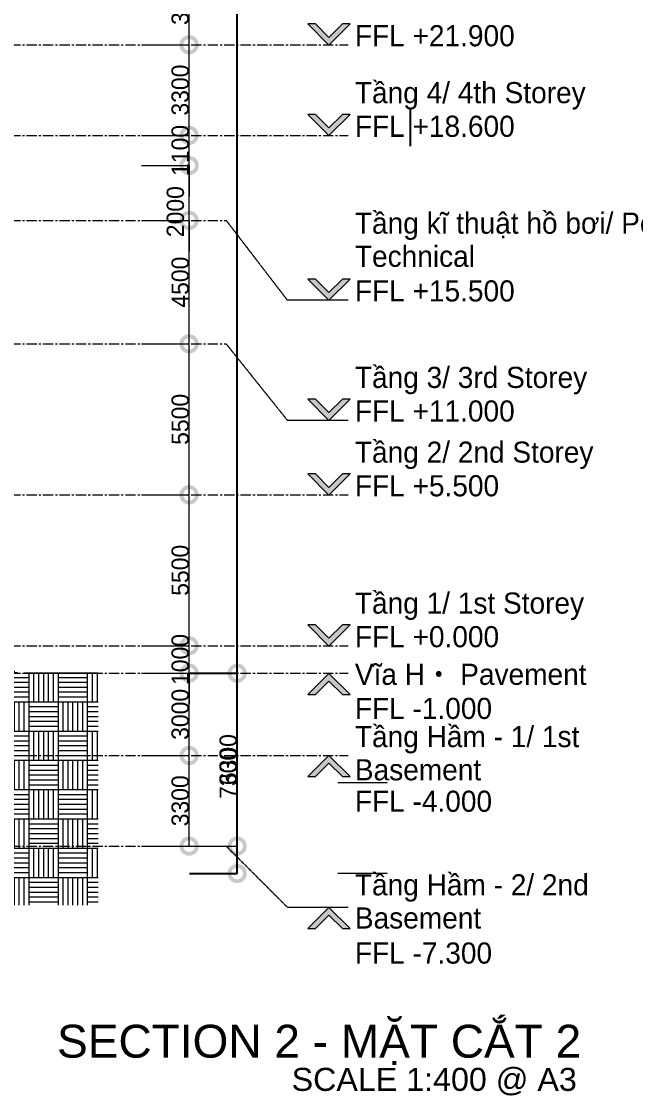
# Model space of a CAD drawing. Header units: millimetres. Extents: x -100356 to 314685, y 446 to 1273965.
# Drawn here: x 136543 to 158910, y 13015 to 52154 of the extents above; entities that cross this region are included whole.
import ezdxf
from ezdxf.xclip import XClip

# ---------------------------------------------------------------- set-up
doc = ezdxf.new("R2010")
doc.units = ezdxf.units.MM
doc.header["$XCLIPFRAME"] = 2
for name, pattern in [('Kume - Hidden Line', [2.2, 1.5, -0.7]), ('section$0$CENTER', [2, 1.25, -0.25, 0.25, -0.25]), ('section$0$Kume - Grid Line', [10.5, 6, -1.25, 2, -1.25])]:
    doc.linetypes.add(name, pattern=pattern)
doc.layers.get('DEFPOINTS').update_dxf_attribs({"lineweight": 13})
for name, color, linetype, lineweight in [('C-_CPRK----_E', 214, 'Kume - Hidden Line', 9), ('C-_CPRK----_H', 214, 'Kume - Hidden Line', 9), ('C-_TOPO----_E', 7, 'Continuous', 9), ('section$0$A-_ANOT----_D', 7, 'Continuous', 5), ('section$0$A-_FLORLEVL_E', 7, 'Continuous', 5), ('section$0$NKC_TRUC', 8, 'section$0$CENTER', 13), ('TEXT', 6, 'Continuous', 20)]:
    doc.layers.add(name, color=color, linetype=linetype, lineweight=lineweight)
for name, color, linetype in [('FIN', 3, 'Continuous'), ('NAM', 3, 'Continuous'), ('STR', 7, 'Continuous')]:
    doc.layers.add(name, color=color, linetype=linetype)
doc.styles.add('section$0$Arial', font='Font - TrueType - Arial.ttf', dxfattribs={"width": 0.95, "height": 770})
doc.styles.add('section$0$Arial_1', font='Font - TrueType - Arial.ttf', dxfattribs={"width": 0.95, "height": 630})
doc.styles.add('VnArial', font='Font - TrueType - Arial.ttf')
doc.dimstyles.new('section$0$A3_-_A4', dxfattribs={"dimscale": 304.8, "dimtxt": 642.763422, "dimasz": 3.674541, "dimexe": 0, "dimexo": 0.0625, "dimgap": 0, "dimtad": 1, "dimdec": 0, "dimzin": 0, "dimdsep": 46, "dimtxsty": 'section$0$Arial_1', "dimblk1": 'section$0$_DotSmall', "dimblk2": 'section$0$_DotSmall', "dimsah": 1, "dimcen": 0.09, "dimazin": 0, "dimtfac": 1, "dimtdec": 4, "dimtix": 1, "dimtmove": 0, "dimatfit": 3, "dimfxl": 5.74147, "dimfxlon": 1, "dimtvp": 1, "dimtolj": 1, "dimtzin": 0, "dimarcsym": 2})
doc.dimstyles.new('section$0$A3_-_A4_1', dxfattribs={"dimscale": 304.8, "dimtxt": 642.763422, "dimasz": 3.674541, "dimexe": 0, "dimexo": 0.0625, "dimgap": 0, "dimtad": 1, "dimdec": 0, "dimzin": 0, "dimdsep": 46, "dimtxsty": 'section$0$Arial_1', "dimblk1": 'section$0$_DotSmall', "dimblk2": 'section$0$_DotSmall', "dimsah": 1, "dimcen": 0.09, "dimazin": 0, "dimtfac": 1, "dimtdec": 4, "dimtix": 1, "dimtmove": 2, "dimatfit": 3, "dimfxl": 5.74147, "dimfxlon": 1, "dimtvp": 1, "dimtolj": 1, "dimtzin": 0, "dimarcsym": 2})

# ---------------------------------------------------------------- blocks, each defined once
blk = doc.blocks.new('Bike Parking Space - Motobike Lot-V11-Section 2')
at = {"layer": 'C-_CPRK----_H'}
for p, q in [((66630, -7800), (66630, -7800)), ((68430, -7800), (66630, -7800)), ((68430, -7800), (68430, -7800))]:
    blk.add_line(p, q, dxfattribs=at)
blk = doc.blocks.new('b')
at = {"layer": 'C-_TOPO----_E'}
h = blk.add_hatch(dxfattribs=at)
h.set_pattern_fill('FP_1', color=15, angle=90, style=0, pattern_type=2)
h.set_pattern_definition([(180, (-48700, -8267), (-1066.8, -1066.8), [1066.8, -1066.8]), (180, (-48700, -8089.2), (-1066.8, -1066.8), [1066.8, -1066.8]), (180, (-48700, -7911.4), (-1066.8, -1066.8), [1066.8, -1066.8]), (180, (-48700, -7733.6), (-1066.8, -1066.8), [1066.8, -1066.8]), (180, (-48700, -7555.8), (-1066.8, -1066.8), [1066.8, -1066.8]), (180, (-48700, -7378), (-1066.8, -1066.8), [1066.8, -1066.8]), (180, (-48700, -7200.2), (-1066.8, -1066.8), [1066.8, -1066.8]), (90, (-49766.8, -8267), (1066.8, 1066.8), [1066.8, -1066.8]), (90, (-49944.6, -8267), (1066.8, 1066.8), [1066.8, -1066.8]), (90, (-50122.4, -8267), (1066.8, 1066.8), [1066.8, -1066.8]), (90, (-50300.2, -8267), (1066.8, 1066.8), [1066.8, -1066.8]), (90, (-50478, -8267), (1066.8, 1066.8), [1066.8, -1066.8]), (90, (-50655.8, -8267), (1066.8, 1066.8), [1066.8, -1066.8]), (90, (-50833.6, -8267), (1066.8, 1066.8), [1066.8, -1066.8])])
h.paths.add_polyline_path([(1150, 50416), (1150, 52288), (-7300, 52288), (-7300, 49398), (-7750, 48586), (1150, 48586)])
at = {"layer": 'C-_TOPO----_E', "lineweight": 18}
for p, q in [((-7300, 50416), (-7300, 52288)), ((-7300, 49600), (-7300, 50416))]:
    blk.add_line(p, q, dxfattribs=at)
at = {"layer": 'C-_TOPO----_E'}
for p, q in [((-7300, 52288), (-7300, 50416)), ((-7300, 50416), (-7300, 49600))]:
    blk.add_line(p, q, dxfattribs=at)
at = {"layer": 'C-_CPRK----_E', "rotation": 90}
for p in [(-11100, -5602), (-7800, -5602)]:
    blk.add_blockref('Bike Parking Space - Motobike Lot-V11-Section 2', p, dxfattribs=at)
blk = doc.blocks.new('f1')
at = {"layer": 'FIN'}
blk.add_line((-18200, 60807, 0), (-19600, 60807, 0), dxfattribs=at)
blk = doc.blocks.new('section$0$Level - Style - 01-878048-Section 2')
at = {"layer": 'section$0$A-_FLORLEVL_E'}
blk.add_hatch(color=256, dxfattribs=at).paths.add_polyline_path([(132232, 760), (131462, -10), (130692, 760), (130974, 760), (131463, 271), (131952, 760)], flags=0)
at = {"layer": 'section$0$A-_FLORLEVL_E', "lineweight": 9}
for p, q in [((130974, 760), (130692, 760)), ((130692, 760), (131462, -10)), ((131463, 271), (130974, 760)), ((131462, -10), (132232, 760)), ((131952, 760), (131463, 271)), ((132232, 760), (131952, 760))]:
    blk.add_line(p, q, dxfattribs=at)
blk = doc.blocks.new('section$0$Level - Style - 03-1190762-Section 2')
at = {"layer": 'section$0$A-_FLORLEVL_E'}
blk.add_hatch(color=256, dxfattribs=at).paths.add_polyline_path([(132232, -1280), (131952, -1280), (131463, -791), (130974, -1280), (130692, -1280), (131462, -510)], flags=0)
at = {"layer": 'section$0$A-_FLORLEVL_E', "lineweight": 9}
for p, q in [((131462, -510), (130692, -1280)), ((132232, -1280), (131462, -510)), ((130974, -1280), (131463, -791)), ((131463, -791), (131952, -1280)), ((130692, -1280), (130974, -1280)), ((131952, -1280), (132232, -1280))]:
    blk.add_line(p, q, dxfattribs=at)
blk = doc.blocks.new('section$0$_DotSmall')
at = {"color": 0, "linetype": 'ByBlock', "const_width": 0.5}
blk.add_lwpolyline([(-0.0625, 0, 1), (0.0625, 0, 1)], format="xyb", close=True, dxfattribs=at)
blk = doc.blocks.new('*D634')
at = {"layer": 'DEFPOINTS', "color": 0, "transparency": 16777216}
for p in [(-7543, -3500), (-5793, -3500), (-7543, -6800)]:
    blk.add_point(p, dxfattribs=at)
at = {"layer": 'section$0$A-_ANOT----_D', "color": 0, "lineweight": -2, "transparency": 16777216}
for p, q in [((-7524, -3500), (-5793, -3500)), ((-5793, -6800), (-5793, -3500)), ((-7524, -6800), (-5793, -6800))]:
    blk.add_line(p, q, dxfattribs=at)
at = {"layer": 'section$0$A-_ANOT----_D', "color": 0, "lineweight": -2, "transparency": 16777216, "xscale": 1120, "yscale": 1120, "zscale": 1120}
for p, rotation in [((-5793, -3500), 90), ((-5793, -6800), 270)]:
    blk.add_blockref('section$0$_DotSmall', p, dxfattribs=dict(at, rotation=rotation))
at = {"layer": 'section$0$A-_ANOT----_D', "color": 0, "transparency": 16777216, "insert": (-6115, -5150), "char_height": 630, "attachment_point": 5, "rotation": 90, "style": 'section$0$Arial_1'}
blk.add_mtext('\\A1;3300', dxfattribs=at)
blk = doc.blocks.new('*D635')
at = {"layer": 'DEFPOINTS', "color": 0, "transparency": 16777216}
for p in [(-7543, -500), (-5793, -500), (-7543, -3500)]:
    blk.add_point(p, dxfattribs=at)
at = {"layer": 'section$0$A-_ANOT----_D', "color": 0, "lineweight": -2, "transparency": 16777216}
for p, q in [((-7524, -500), (-5793, -500)), ((-5793, -3500), (-5793, -500)), ((-7524, -3500), (-5793, -3500))]:
    blk.add_line(p, q, dxfattribs=at)
at = {"layer": 'section$0$A-_ANOT----_D', "color": 0, "lineweight": -2, "transparency": 16777216, "xscale": 1120, "yscale": 1120, "zscale": 1120}
for p, rotation in [((-5793, -500), 90), ((-5793, -3500), 270)]:
    blk.add_blockref('section$0$_DotSmall', p, dxfattribs=dict(at, rotation=rotation))
at = {"layer": 'section$0$A-_ANOT----_D', "color": 0, "transparency": 16777216, "insert": (-6115, -2000), "char_height": 630, "attachment_point": 5, "rotation": 90, "style": 'section$0$Arial_1'}
blk.add_mtext('\\A1;3000', dxfattribs=at)
blk = doc.blocks.new('*D636')
at = {"layer": 'DEFPOINTS', "color": 0, "transparency": 16777216}
for p in [(-7524, 500), (-5793, 500), (-7543, -500)]:
    blk.add_point(p, dxfattribs=at)
at = {"layer": 'section$0$A-_ANOT----_D', "color": 0, "lineweight": -2, "transparency": 16777216}
for p, q in [((-5793, 500), (-5793, 1620)), ((-7505, 500), (-5793, 500)), ((-5793, -500), (-5793, 500)), ((-7524, -500), (-5793, -500)), ((-5793, -500), (-5793, -1620))]:
    blk.add_line(p, q, dxfattribs=at)
at = {"layer": 'section$0$A-_ANOT----_D', "color": 0, "lineweight": -2, "transparency": 16777216, "xscale": 1120, "yscale": 1120, "zscale": 1120}
for p, rotation in [((-5793, 500), 270), ((-5793, -500), 90)]:
    blk.add_blockref('section$0$_DotSmall', p, dxfattribs=dict(at, rotation=rotation))
at = {"layer": 'section$0$A-_ANOT----_D', "color": 0, "transparency": 16777216, "insert": (-6115, 0), "char_height": 630, "attachment_point": 5, "rotation": 90, "style": 'section$0$Arial_1'}
blk.add_mtext('\\A1;1000', dxfattribs=at)
blk = doc.blocks.new('*D637')
at = {"layer": 'DEFPOINTS', "color": 0, "transparency": 16777216}
for p in [(-7543, 6000), (-5793, 6000), (-7543, 500)]:
    blk.add_point(p, dxfattribs=at)
at = {"layer": 'section$0$A-_ANOT----_D', "color": 0, "lineweight": -2, "transparency": 16777216}
for p, q in [((-7524, 6000), (-5793, 6000)), ((-5793, 500), (-5793, 6000)), ((-7524, 500), (-5793, 500))]:
    blk.add_line(p, q, dxfattribs=at)
at = {"layer": 'section$0$A-_ANOT----_D', "color": 0, "lineweight": -2, "transparency": 16777216, "xscale": 1120, "yscale": 1120, "zscale": 1120}
for p, rotation in [((-5793, 6000), 90), ((-5793, 500), 270)]:
    blk.add_blockref('section$0$_DotSmall', p, dxfattribs=dict(at, rotation=rotation))
at = {"layer": 'section$0$A-_ANOT----_D', "color": 0, "transparency": 16777216, "insert": (-6115, 3250), "char_height": 630, "attachment_point": 5, "rotation": 90, "style": 'section$0$Arial_1'}
blk.add_mtext('\\A1;5500', dxfattribs=at)
blk = doc.blocks.new('*D638')
at = {"layer": 'DEFPOINTS', "color": 0, "transparency": 16777216}
for p in [(-7543, 11500), (-5793, 11500), (-7543, 6000)]:
    blk.add_point(p, dxfattribs=at)
at = {"layer": 'section$0$A-_ANOT----_D', "color": 0, "lineweight": -2, "transparency": 16777216}
for p, q in [((-7524, 11500), (-5793, 11500)), ((-5793, 6000), (-5793, 11500)), ((-7524, 6000), (-5793, 6000))]:
    blk.add_line(p, q, dxfattribs=at)
at = {"layer": 'section$0$A-_ANOT----_D', "color": 0, "lineweight": -2, "transparency": 16777216, "xscale": 1120, "yscale": 1120, "zscale": 1120}
for p, rotation in [((-5793, 11500), 90), ((-5793, 6000), 270)]:
    blk.add_blockref('section$0$_DotSmall', p, dxfattribs=dict(at, rotation=rotation))
at = {"layer": 'section$0$A-_ANOT----_D', "color": 0, "transparency": 16777216, "insert": (-6115, 8750), "char_height": 630, "attachment_point": 5, "rotation": 90, "style": 'section$0$Arial_1'}
blk.add_mtext('\\A1;5500', dxfattribs=at)
blk = doc.blocks.new('*D639')
at = {"layer": 'DEFPOINTS', "color": 0, "transparency": 16777216}
for p in [(-7543, 16000), (-5793, 16000), (-7543, 11500)]:
    blk.add_point(p, dxfattribs=at)
at = {"layer": 'section$0$A-_ANOT----_D', "color": 0, "lineweight": -2, "transparency": 16777216}
for p, q in [((-7524, 16000), (-5793, 16000)), ((-5793, 11500), (-5793, 16000)), ((-7524, 11500), (-5793, 11500))]:
    blk.add_line(p, q, dxfattribs=at)
at = {"layer": 'section$0$A-_ANOT----_D', "color": 0, "lineweight": -2, "transparency": 16777216, "xscale": 1120, "yscale": 1120, "zscale": 1120}
for p, rotation in [((-5793, 16000), 90), ((-5793, 11500), 270)]:
    blk.add_blockref('section$0$_DotSmall', p, dxfattribs=dict(at, rotation=rotation))
at = {"layer": 'section$0$A-_ANOT----_D', "color": 0, "transparency": 16777216, "insert": (-6115, 13750), "char_height": 630, "attachment_point": 5, "rotation": 90, "style": 'section$0$Arial_1'}
blk.add_mtext('\\A1;4500', dxfattribs=at)
blk = doc.blocks.new('*D640')
at = {"layer": 'DEFPOINTS', "color": 0, "transparency": 16777216}
for p in [(-7543, 18000), (-5793, 18000), (-7543, 16000)]:
    blk.add_point(p, dxfattribs=at)
at = {"layer": 'section$0$A-_ANOT----_D', "color": 0, "lineweight": -2, "transparency": 16777216}
for p, q in [((-5793, 18000), (-5793, 19120)), ((-7524, 18000), (-5793, 18000)), ((-5793, 16000), (-5793, 18000)), ((-7524, 16000), (-5793, 16000)), ((-5793, 16000), (-5793, 14880))]:
    blk.add_line(p, q, dxfattribs=at)
at = {"layer": 'section$0$A-_ANOT----_D', "color": 0, "lineweight": -2, "transparency": 16777216, "xscale": 1120, "yscale": 1120, "zscale": 1120}
for p, rotation in [((-5793, 18000), 270), ((-5793, 16000), 90)]:
    blk.add_blockref('section$0$_DotSmall', p, dxfattribs=dict(at, rotation=rotation))
at = {"layer": 'section$0$A-_ANOT----_D', "color": 0, "transparency": 16777216, "insert": (-6611, 15389), "char_height": 630, "attachment_point": 1, "rotation": 90, "line_spacing_factor": 0.941778, "style": 'section$0$Arial_1'}
blk.add_mtext('\\A1;2000', dxfattribs=at)
blk = doc.blocks.new('*D641')
at = {"layer": 'DEFPOINTS', "color": 0, "transparency": 16777216}
for p in [(-7543, 19100), (-5793, 19100), (-7543, 18000)]:
    blk.add_point(p, dxfattribs=at)
at = {"layer": 'section$0$A-_ANOT----_D', "color": 0, "lineweight": -2, "transparency": 16777216}
for p, q in [((-5793, 19100), (-5793, 20220)), ((-7524, 19100), (-5793, 19100)), ((-5793, 18000), (-5793, 19100)), ((-7524, 18000), (-5793, 18000)), ((-5793, 18000), (-5793, 16880))]:
    blk.add_line(p, q, dxfattribs=at)
at = {"layer": 'section$0$A-_ANOT----_D', "color": 0, "lineweight": -2, "transparency": 16777216, "xscale": 1120, "yscale": 1120, "zscale": 1120}
for p, rotation in [((-5793, 19100), 270), ((-5793, 18000), 90)]:
    blk.add_blockref('section$0$_DotSmall', p, dxfattribs=dict(at, rotation=rotation))
at = {"layer": 'section$0$A-_ANOT----_D', "color": 0, "transparency": 16777216, "insert": (-6115, 18550), "char_height": 630, "attachment_point": 5, "rotation": 90, "style": 'section$0$Arial_1'}
blk.add_mtext('\\A1;1100', dxfattribs=at)
blk = doc.blocks.new('*D642')
at = {"layer": 'DEFPOINTS', "color": 0, "transparency": 16777216}
for p in [(-7543, 22400), (-5793, 22400), (-7543, 19100)]:
    blk.add_point(p, dxfattribs=at)
at = {"layer": 'section$0$A-_ANOT----_D', "color": 0, "lineweight": -2, "transparency": 16777216}
for p, q in [((-7524, 22400), (-5793, 22400)), ((-5793, 19100), (-5793, 22400)), ((-7524, 19100), (-5793, 19100))]:
    blk.add_line(p, q, dxfattribs=at)
at = {"layer": 'section$0$A-_ANOT----_D', "color": 0, "lineweight": -2, "transparency": 16777216, "xscale": 1120, "yscale": 1120, "zscale": 1120}
for p, rotation in [((-5793, 22400), 90), ((-5793, 19100), 270)]:
    blk.add_blockref('section$0$_DotSmall', p, dxfattribs=dict(at, rotation=rotation))
at = {"layer": 'section$0$A-_ANOT----_D', "color": 0, "transparency": 16777216, "insert": (-6115, 20750), "char_height": 630, "attachment_point": 5, "rotation": 90, "style": 'section$0$Arial_1'}
blk.add_mtext('\\A1;3300', dxfattribs=at)
blk = doc.blocks.new('*D643')
at = {"layer": 'DEFPOINTS', "color": 0, "transparency": 16777216}
for p in [(-7543, 25700), (-5793, 25700), (-7543, 22400)]:
    blk.add_point(p, dxfattribs=at)
at = {"layer": 'section$0$A-_ANOT----_D', "color": 0, "lineweight": -2, "transparency": 16777216}
for p, q in [((-7524, 25700), (-5793, 25700)), ((-5793, 22400), (-5793, 25700)), ((-7524, 22400), (-5793, 22400))]:
    blk.add_line(p, q, dxfattribs=at)
at = {"layer": 'section$0$A-_ANOT----_D', "color": 0, "lineweight": -2, "transparency": 16777216, "xscale": 1120, "yscale": 1120, "zscale": 1120}
for p, rotation in [((-5793, 25700), 90), ((-5793, 22400), 270)]:
    blk.add_blockref('section$0$_DotSmall', p, dxfattribs=dict(at, rotation=rotation))
at = {"layer": 'section$0$A-_ANOT----_D', "color": 0, "transparency": 16777216, "insert": (-6115, 24050), "char_height": 630, "attachment_point": 5, "rotation": 90, "style": 'section$0$Arial_1'}
blk.add_mtext('\\A1;3300', dxfattribs=at)
blk = doc.blocks.new('*D664')
at = {"layer": 'DEFPOINTS', "color": 0, "transparency": 16777216}
for p in [(-5793, -500), (-4043, -500), (-5793, -6800)]:
    blk.add_point(p, dxfattribs=at)
at = {"layer": 'section$0$A-_ANOT----_D', "color": 0, "lineweight": -2, "transparency": 16777216}
for p, q in [((-5774, -500), (-4043, -500)), ((-4043, -6800), (-4043, -500)), ((-5774, -6800), (-4043, -6800))]:
    blk.add_line(p, q, dxfattribs=at)
at = {"layer": 'section$0$A-_ANOT----_D', "color": 0, "lineweight": -2, "transparency": 16777216, "xscale": 1120, "yscale": 1120, "zscale": 1120}
for p, rotation in [((-4043, -500), 90), ((-4043, -6800), 270)]:
    blk.add_blockref('section$0$_DotSmall', p, dxfattribs=dict(at, rotation=rotation))
at = {"layer": 'section$0$A-_ANOT----_D', "color": 0, "transparency": 16777216, "insert": (-4365, -3650), "char_height": 630, "attachment_point": 5, "rotation": 90, "style": 'section$0$Arial_1'}
blk.add_mtext('\\A1;6300', dxfattribs=at)
blk = doc.blocks.new('*D665')
at = {"layer": 'DEFPOINTS', "color": 0, "transparency": 16777216}
for p in [(-5793, 93800), (-4043, 93800), (-5793, -500)]:
    blk.add_point(p, dxfattribs=at)
at = {"layer": 'section$0$A-_ANOT----_D', "color": 0, "lineweight": -2, "transparency": 16777216}
for p, q in [((-5774, 93800), (-4043, 93800)), ((-4043, -500), (-4043, 93800)), ((-5774, -500), (-4043, -500))]:
    blk.add_line(p, q, dxfattribs=at)
at = {"layer": 'section$0$A-_ANOT----_D', "color": 0, "lineweight": -2, "transparency": 16777216, "xscale": 1120, "yscale": 1120, "zscale": 1120}
for p, rotation in [((-4043, 93800), 90), ((-4043, -500), 270)]:
    blk.add_blockref('section$0$_DotSmall', p, dxfattribs=dict(at, rotation=rotation))
at = {"layer": 'section$0$A-_ANOT----_D', "color": 0, "transparency": 16777216, "insert": (-4365, 46650), "char_height": 630, "attachment_point": 5, "rotation": 90, "style": 'section$0$Arial_1'}
blk.add_mtext('\\A1;94300', dxfattribs=at)
blk = doc.blocks.new('*D666')
at = {"layer": 'DEFPOINTS', "color": 0, "transparency": 16777216}
for p in [(-7300, 402), (-7300, -1348), (0, -1348)]:
    blk.add_point(p, dxfattribs=at)
at = {"layer": 'section$0$A-_ANOT----_D', "color": 0, "lineweight": -2, "transparency": 16777216}
for p, q in [((-7300, -1329), (-7300, 402)), ((0, 402), (-7300, 402)), ((0, -1329), (0, 402))]:
    blk.add_line(p, q, dxfattribs=at)
at = {"layer": 'section$0$A-_ANOT----_D', "color": 0, "lineweight": -2, "transparency": 16777216, "xscale": 1120, "yscale": 1120, "zscale": 1120, "rotation": 180}
blk.add_blockref('section$0$_DotSmall', (-7300, 402), dxfattribs=at)
at = {"layer": 'section$0$A-_ANOT----_D', "color": 0, "lineweight": -2, "transparency": 16777216, "xscale": 1120, "yscale": 1120, "zscale": 1120}
blk.add_blockref('section$0$_DotSmall', (0, 402), dxfattribs=at)
at = {"layer": 'section$0$A-_ANOT----_D', "color": 0, "transparency": 16777216, "insert": (-3650, 80), "char_height": 630, "attachment_point": 5, "rotation": 180, "style": 'section$0$Arial_1'}
blk.add_mtext('\\A1;7300', dxfattribs=at)
blk = doc.blocks.new('*D667')
at = {"layer": 'DEFPOINTS', "color": 0, "transparency": 16777216}
for p in [(-101000, 402), (-101000, -1348), (-7300, -1348)]:
    blk.add_point(p, dxfattribs=at)
at = {"layer": 'section$0$A-_ANOT----_D', "color": 0, "lineweight": -2, "transparency": 16777216}
for p, q in [((-101000, -1329), (-101000, 402)), ((-7300, 402), (-101000, 402)), ((-7300, -1329), (-7300, 402))]:
    blk.add_line(p, q, dxfattribs=at)
at = {"layer": 'section$0$A-_ANOT----_D', "color": 0, "lineweight": -2, "transparency": 16777216, "xscale": 1120, "yscale": 1120, "zscale": 1120, "rotation": 180}
blk.add_blockref('section$0$_DotSmall', (-101000, 402), dxfattribs=at)
at = {"layer": 'section$0$A-_ANOT----_D', "color": 0, "lineweight": -2, "transparency": 16777216, "xscale": 1120, "yscale": 1120, "zscale": 1120}
blk.add_blockref('section$0$_DotSmall', (-7300, 402), dxfattribs=at)
at = {"layer": 'section$0$A-_ANOT----_D', "color": 0, "transparency": 16777216, "insert": (-54150, 80), "char_height": 630, "attachment_point": 5, "rotation": 180, "style": 'section$0$Arial_1'}
blk.add_mtext('\\A1;93700', dxfattribs=at)
blk = doc.blocks.new('section$0$grid section')
at = {"layer": 'section$0$A-_FLORLEVL_E', "color": 8, "linetype": 'section$0$Kume - Grid Line', "lineweight": 9}
for p, q in [((-4445, 16000), (-2222.5, 13100.8)), ((-2222.5, 13100.8), (0, 13100.8)), ((-4445, 11500), (-2222.5, 8724.1)), ((-2222.5, 8724.1), (0, 8724.1)), ((-4445, -6800), (-2222.5, -9022.5)), ((-2222.5, -9022.5), (0, -9022.5))]:
    blk.add_line(p, q, dxfattribs=at)
at = {"layer": 'section$0$NKC_TRUC', "ltscale": 300}
for p, q in [((-141943.9, 22400), (0, 22400)), ((-141943.9, 19100), (0, 19100)), ((-141943.9, 16000), (-4445, 16000)), ((-141943.9, 11500), (-4445, 11500)), ((-141943.9, 6000), (0, 6000)), ((-141943.9, 500), (0, 500)), ((-141943.9, -500), (0, -500)), ((-141943.9, -3500), (0, -3500)), ((-141943.9, -6800), (-4445, -6800))]:
    blk.add_line(p, q, dxfattribs=at)
at = {"layer": 'section$0$A-_FLORLEVL_E', "lineweight": 9}
for name, p in [('section$0$Level - Style - 01-878048-Section 2', (-132162.1, 22400)), ('section$0$Level - Style - 01-878048-Section 2', (-132162.1, 19100)), ('section$0$Level - Style - 01-878048-Section 2', (-132162.1, 13100.8)), ('section$0$Level - Style - 01-878048-Section 2', (-132162.1, 8724.1)), ('section$0$Level - Style - 01-878048-Section 2', (-132162.1, 6000)), ('section$0$Level - Style - 01-878048-Section 2', (-132162.1, 500)), ('section$0$Level - Style - 03-1190762-Section 2', (-132162.1, 0)), ('section$0$Level - Style - 03-1190762-Section 2', (-132162.1, -2990.1)), ('section$0$Level - Style - 03-1190762-Section 2', (-132162.1, -8522.5))]:
    blk.add_blockref(name, p, dxfattribs=at)
at = {"layer": 'section$0$A-_FLORLEVL_E', "char_height": 770, "attachment_point": 1, "line_spacing_factor": 0.941778, "style": 'section$0$Arial'}
for s, insert, width in [('FFL +21.900', (244.9, 23115.5), 6872.14), ('Tầng 4/ 4th Storey', (244.9, 21040.5), 9945.278), ('FFL +18.600', (244.9, 19815.5), 6872.14), ('Tầng kĩ thuật hồ bơi/ Pool\\PTechnical', (244.9, 16286.2), 13885.682), ('FFL +15.500', (244.9, 13816.3), 6872.14), ('Tầng 3/ 3rd Storey', (244.9, 10664.6), 10011.266), ('FFL +11.000', (244.9, 9439.6), 6872.14), ('Tầng 2/ 2nd Storey', (244.9, 7940.5), 10275.216), ('FFL +5.500', (244.9, 6715.5), 6202.837), ('Tầng 1/ 1st Storey', (244.9, 2440.5), 9879.291), ('FFL +0.000', (244.9, 1215.5), 6202.837), ('Vĩa H・ Pavement', (244.9, -156), 9822.73), ('FFL -1.000', (244.9, -1397.9), 5901.179), ('Tầng Hầm - 1/ 1st\\PBasement', (244.9, -2424.8), 9681.328), ('FFL -4.000', (244.9, -4780.8), 5901.179), ('Tầng Hầm - 2/ 2nd\\PBasement', (244.9, -7826.4), 10077.254), ('FFL -7.300', (244.9, -10313.2), 5901.179)]:
    blk.add_mtext(s, dxfattribs=dict(at, insert=insert, width=width))
at = {"layer": 'section$0$A-_ANOT----_D'}
for base, p1, p2, override, picture, middle in [((-4043, 93800), (-5793, -500), (-5793, 93800), {"dimpost": '<>', "dimfxl": 89600}, '*D665', (-4364.9, 46650)), ((-5793, 25700), (-7543, 22400), (-7543, 25700), {"dimpost": '<>', "dimfxl": 3300}, '*D643', (-6114.9, 24050)), ((-5793, 22400), (-7543, 19100), (-7543, 22400), {"dimpost": '<>', "dimfxl": 3300}, '*D642', (-6114.9, 20750)), ((-5793, 19100), (-7543, 18000), (-7543, 19100), {"dimpost": '<>', "dimfxl": 1100}, '*D641', (-6114.6, 18550)), ((-5793, 16000), (-7543, 11500), (-7543, 16000), {"dimpost": '<>', "dimfxl": 4500}, '*D639', (-6114.6, 13750)), ((-5793, 11500), (-7543, 6000), (-7543, 11500), {"dimpost": '<>', "dimfxl": 5500}, '*D638', (-6114.6, 8750)), ((-5793, 6000), (-7543, 500), (-7543, 6000), {"dimpost": '<>', "dimfxl": 5500}, '*D637', (-6114.6, 3250)), ((-5793, 500), (-7543, -500), (-7523.9, 500), {"dimpost": '<>', "dimfxl": 500}, '*D636', (-6114.6, 0)), ((-5793, -500), (-7543, -3500), (-7543, -500), {"dimpost": '<>', "dimfxl": 4000}, '*D635', (-6114.9, -2000)), ((-4043, -500), (-5793, -6800), (-5793, -500), {"dimpost": '<>', "dimfxl": 7300}, '*D664', (-4364.9, -3650)), ((-5793, -3500), (-7543, -6800), (-7543, -3500), {"dimpost": '<>', "dimfxl": 3300}, '*D634', (-6114.9, -5150))]:
    dim = blk.add_linear_dim(base=base, p1=p1, p2=p2, angle=90, dimstyle='section$0$A3_-_A4', override=override, dxfattribs=at)
    dim.commit()
    dim.dimension.update_dxf_attribs({"geometry": picture, "text_midpoint": middle})
dim = blk.add_linear_dim(base=(-5793, 18000), p1=(-7543, 16000), p2=(-7543, 18000), angle=90, dimstyle='section$0$A3_-_A4_1', override={"dimpost": '<>', "dimfxl": 2000}, dxfattribs=at)
dim.commit()
dim.dimension.update_dxf_attribs({"geometry": '*D640', "text_midpoint": (-6190.9, 16286.5), "dimtype": 128, "text_rotation": 90})
blk = doc.blocks.new('full section 2')
at = {"layer": 'section$0$A-_FLORLEVL_E'}
ref = blk.add_blockref('section$0$grid section', (-7800, 4445), dxfattribs=dict(at, rotation=90))
XClip(ref).set_block_clipping_path([(-81316.4994012154, -28458.8351833357), (17662.2916707117, 107651.268699344)])
at = {"layer": 'STR'}
for name, p in [('f1', (-8300, -54096, 0)), ('b', (0, -56954.5))]:
    blk.add_blockref(name, p, dxfattribs=at)
at = {"layer": 'section$0$A-_ANOT----_D'}
for base, p1, p2, override, picture, middle in [((-101000, 402), (-7300, -1348), (-101000, -1348), {"dimpost": '<>', "dimfxl": 89600}, '*D667', (-54150, 80.1)), ((-7300, 402), (0, -1348), (-7300, -1348), {"dimpost": '<>', "dimfxl": 7300}, '*D666', (-3650, 80.1))]:
    dim = blk.add_linear_dim(base=base, p1=p1, p2=p2, angle=180, dimstyle='section$0$A3_-_A4', override=override, dxfattribs=at)
    dim.commit()
    dim.dimension.update_dxf_attribs({"geometry": picture, "text_midpoint": middle})
blk = doc.blocks.new('ELEVATION 1')
at = {"layer": 'section$0$A-_FLORLEVL_E'}
ref = blk.add_blockref('section$0$grid section', (-4584, 526178, 0), dxfattribs=dict(at, rotation=270))
XClip(ref).set_block_clipping_path([(-63133.662589381, -3062.3099419163), (16172.8238461059, 101487.3382753241)])

msp = doc.modelspace()

# ---------------------------------------------------------------- block references
at = {"layer": 'NAM', "rotation": 89.99999999999999}
msp.add_blockref('ELEVATION 1', (783254.7, 33488.6, 0), dxfattribs=at)
at = {"layer": 'STR', "rotation": 270}
msp.add_blockref('full section 2', (143997.5, 21104.9), dxfattribs=at)

# ---------------------------------------------------------------- texts
at = {"layer": 'TEXT', "style": 'VnArial'}
for s, height, p in [('SECTION 2 - MẶT CẮT 2', 1200, (137838.6, 14393.4, 0)), ('SCALE 1:400 @ A3', 840, (146383.4, 13183.9, 0))]:
    msp.add_text(s, height=height, dxfattribs=at).set_placement(p)

doc.saveas('drawing.dxf')
